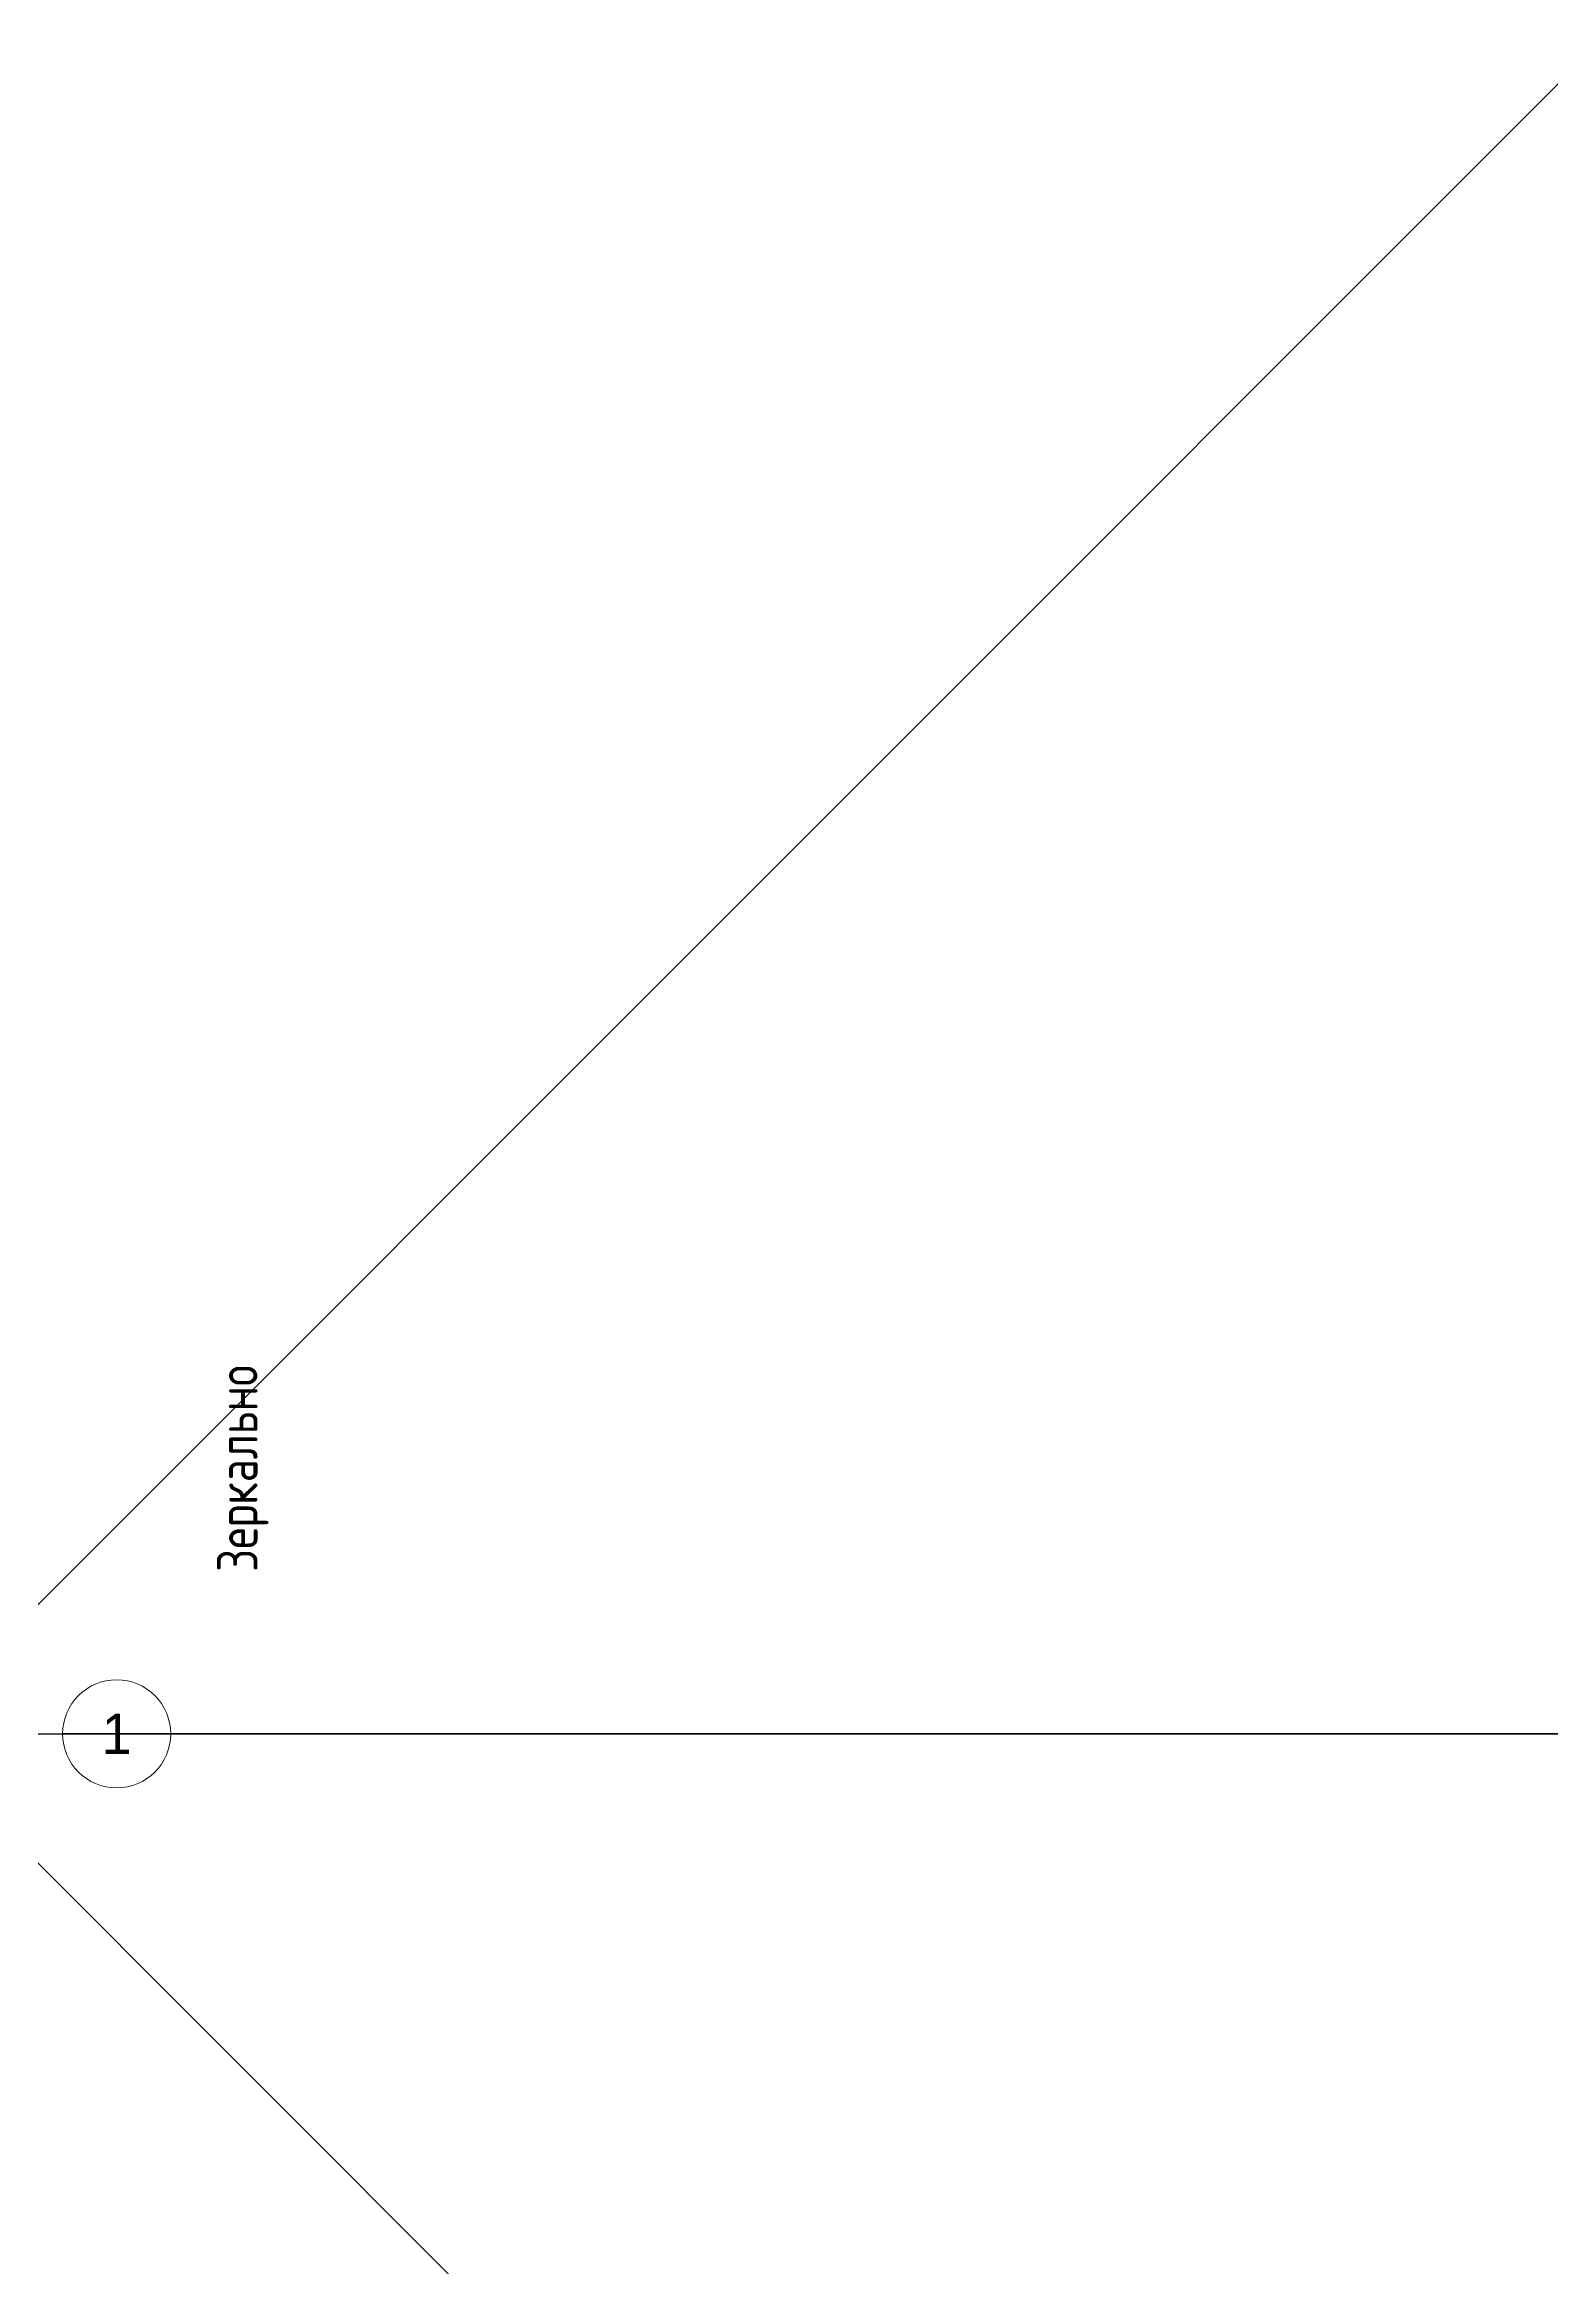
# Model space of a CAD drawing. Header units: millimetres. Extents: x -3689 to 3021565, y -698052 to -604547.
# Drawn here: x 2802086 to 2813241, y -669351 to -652902 of the extents above; entities that cross this region are included whole.
import ezdxf
from ezdxf import colors
from ezdxf.entities.mleader import LeaderData, LeaderLine
from ezdxf.enums import TextEntityAlignment as Align
from ezdxf.math import Vec2, Vec3

# ---------------------------------------------------------------- set-up
doc = ezdxf.new("R2010")
doc.units = ezdxf.units.MM
doc.layers.get('0').update_dxf_attribs({"lineweight": 0})
doc.styles.add('GOST 2.304', font='CS_Gost2304.shx')

# ---------------------------------------------------------------- blocks, each defined once
blk = doc.blocks.new('_TagCircle')
at = {"color": 0, "linetype": 'ByBlock', "lineweight": -2, "transparency": 16777216}
blk.add_circle((0, 0), 4, dxfattribs=at)
at = {"color": 0, "transparency": 16777216}
blk.add_attdef('НОМЕРЯРЛЫКА', text='', height=3, dxfattribs=at).set_placement((0, -1.5), align=Align.CENTER)
blk = doc.blocks.new('_Open90')
at = {"color": 0, "linetype": 'ByBlock', "lineweight": -2}
for p, q in [((-0.5, 0.5), (0, 0)), ((0, 0), (-1, 0)), ((0, 0), (-0.5, -0.5))]:
    blk.add_line(p, q, dxfattribs=at)

msp = doc.modelspace()

# ---------------------------------------------------------------- texts
at = {"ltscale": 100, "insert": (2803553.883621779, -663439.0070470558), "char_height": 300, "width": 21087.56015650139, "attachment_point": 5, "rotation": 90, "style": 'GOST 2.304'}
msp.add_mtext('{\\Fspds|c204;Зеркально}', dxfattribs=at)

# ---------------------------------------------------------------- leaders
at = {"ltscale": 100}
ml = msp.add_multileader_block('Standard', dxfattribs=at)
ml.set_content('_TagCircle', color=256, scale=100)
ml.set_attribute('НОМЕРЯРЛЫКА', '1', width=0)
ml.set_leader_properties()
ml.set_arrow_properties(name='OPEN90')
ml.build(insert=Vec2(0, 0))
ml.multileader.update_dxf_attribs({"has_dogleg": 0, "text_left_attachment_type": 6, "text_right_attachment_type": 6, "dogleg_length": 0.36, "arrow_head_size": 25000, "scale": 100})
ctx = ml.context
ctx.base_point, ctx.scale, ctx.char_height, ctx.arrow_head_size, ctx.landing_gap_size, ctx.plane_origin = Vec3(2802220.638045536, -665402.145401966), 100, 2.5, 25000, 10, Vec3(2803752.985893026, -665365.6183941386)
ctx.left_attachment, ctx.right_attachment = 6, 6
notes = []
notes.append((ctx, [(0, (1, 1, 0), (2802220.278045536, -665402.145401966), (1, 0), 0.36, [(0, [(2801080.373203414, -665402.145401966)], 0, [])])]))
ctx.block.insert = Vec3(2802620.638045536, -665402.145401966)
ml = msp.add_multileader_block('Standard')
ml.set_content('_TagCircle', color=256, scale=100)
ml.set_attribute('НОМЕРЯРЛЫКА', 'В', width=0)
ml.set_leader_properties()
ml.set_arrow_properties(name='OPEN90')
ml.build(insert=Vec2(0, 0))
ml.multileader.update_dxf_attribs({"has_dogleg": 0, "text_left_attachment_type": 6, "text_right_attachment_type": 6, "dogleg_length": 0.36, "arrow_head_size": 25000, "scale": 100, "block_connection_type": 1})
ctx = ml.context
ctx.base_point, ctx.scale, ctx.char_height, ctx.arrow_head_size, ctx.landing_gap_size, ctx.plane_origin = Vec3(2796180.373203417, -670168.5137701163), 100, 2.5, 25000, 10, Vec3(2798852.985893029, -666863.2414639458)
ctx.left_attachment, ctx.right_attachment, ctx.attachment_type = 6, 6, 1
notes.append((ctx, [(0, (1, 1, 0), (2796180.013203417, -670168.5137701163), (1, 0), 0.36, [(0, [(2796180.373203417, -666899.768471773)], 0, [])])]))
ctx.block.insert = Vec3(2796180.373203417, -670168.5137701163)
for ctx, leaders in notes:
    for number, flags, end, landing, length, lines in leaders:
        leader = LeaderData()
        leader.index, (leader.has_last_leader_line, leader.has_dogleg_vector, leader.attachment_direction) = number, flags
        leader.last_leader_point, leader.dogleg_vector, leader.dogleg_length = Vec3(end), Vec3(landing), length
        for number, points, colour, breaks in lines:
            line = LeaderLine()
            line.index, line.vertices, line.color, line.breaks = number, Vec3.list(points), colors.encode_raw_color(colour), breaks
            leader.lines.append(line)
        ctx.leaders.append(leader)

doc.saveas('drawing.dxf')
